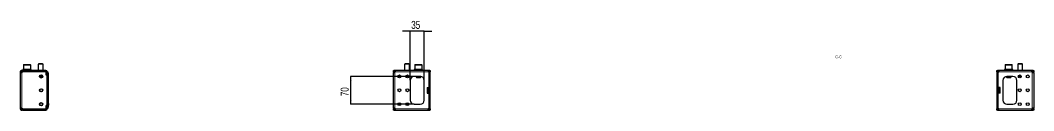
# Model space of a CAD drawing. Header units: millimetres. Extents: x -438 to 5180, y -870 to 658.
# Drawn here: x 2648 to 5180, y 195 to 420 of the extents above; entities that cross this region are included whole.
import ezdxf

# ---------------------------------------------------------------- set-up
doc = ezdxf.new("R2010")
doc.units = ezdxf.units.MM
doc.layers.add('FORMAT', color=7, linetype='Continuous')
doc.styles.add('SLDTEXTSTYLE0', font='TXT', dxfattribs={"width": 0.75})
doc.dimstyles.new('SLDDIMSTYLE0', dxfattribs={"dimtxt": 20, "dimasz": 10, "dimexe": 0, "dimexo": 0.0625, "dimgap": 5, "dimtad": 2, "dimdec": 1, "dimrnd": 1e-09, "dimzin": 12, "dimdsep": 46, "dimtxsty": 'SLDTEXTSTYLE0', "dimsah": 1, "dimcen": 0.09, "dimadec": 0, "dimazin": 3, "dimtfac": 1, "dimtofl": 0, "dimtmove": 0, "dimatfit": 3, "dimfxl": 0, "dimfrac": 2, "dimtolj": 1, "dimtzin": 12, "dimarcsym": 0})
doc.dimstyles.new('SLDDIMSTYLE1', dxfattribs={"dimtxt": 20, "dimasz": 10, "dimexe": 0, "dimexo": 0.0625, "dimgap": 5, "dimtad": 2, "dimdec": 1, "dimrnd": 1e-09, "dimzin": 12, "dimdsep": 46, "dimtxsty": 'SLDTEXTSTYLE0', "dimsah": 1, "dimcen": 0.09, "dimadec": 0, "dimazin": 3, "dimtfac": 1, "dimtmove": 0, "dimatfit": 0, "dimfxl": 0, "dimfrac": 2, "dimtolj": 1, "dimtzin": 12, "dimarcsym": 0})

# ---------------------------------------------------------------- blocks, each defined once
blk = doc.blocks.new('_D_9')
at = {"layer": 'FORMAT'}
for p, q in [((3622.3, 393.4), (3603.1, 393.4)), ((3622.3, 270), (3622.3, 394.4)), ((3657.3, 393.4), (3622.3, 393.4)), ((3657.3, 270), (3657.3, 394.4)), ((3657.3, 393.4), (3676.5, 393.4))]:
    blk.add_line(p, q, dxfattribs=at)
for points in [[(3622.3, 393.4), (3612.3, 395), (3612.3, 391.9)], [(3657.3, 393.4), (3667.3, 391.9), (3667.3, 395)]]:
    blk.add_solid(points, dxfattribs=at)
at = {"layer": 'FORMAT', "insert": (3625, 419.2), "char_height": 20, "attachment_point": 1, "style": 'SLDTEXTSTYLE0'}
blk.add_mtext('35', dxfattribs=at)
blk = doc.blocks.new('_D_10')
at = {"layer": 'FORMAT'}
for p, q in [((3632.3, 279.9), (3473.3, 279.9)), ((3474.3, 209.9), (3474.3, 279.9)), ((3632.3, 209.9), (3473.3, 209.9))]:
    blk.add_line(p, q, dxfattribs=at)
for points in [[(3474.3, 279.9), (3472.8, 269.9), (3475.8, 269.9)], [(3474.3, 209.9), (3475.8, 219.9), (3472.8, 219.9)]]:
    blk.add_solid(points, dxfattribs=at)
at = {"layer": 'FORMAT', "insert": (3448.5, 230.2), "char_height": 20, "attachment_point": 1, "rotation": 90, "style": 'SLDTEXTSTYLE0'}
blk.add_mtext('70', dxfattribs=at)

msp = doc.modelspace()

# ---------------------------------------------------------------- linework, layer by layer
at = {"color": 7, "linetype": 'Continuous', "lineweight": 25}
for p, q in [((2656.01, 308.45), (2656.01, 297.45)), ((2657.01, 309.45), (2673.01, 309.45)), ((2674.01, 297.45), (2674.01, 308.45)), ((2694.08, 311.45), (2693.01, 310.37)), ((2693.01, 310.37), (2693.01, 294.95)), ((2705.01, 310.37), (2693.01, 310.37)), ((2703.93, 311.45), (2694.08, 311.45)), ((2705.01, 310.37), (2703.93, 311.45)), ((2705.01, 294.95), (2705.01, 310.37)), ((3609.39, 311.45), (3608.31, 310.37)), ((3608.31, 310.37), (3608.31, 294.95)), ((3620.31, 310.37), (3608.31, 310.37)), ((3619.24, 311.45), (3609.39, 311.45)), ((3620.31, 310.37), (3619.24, 311.45)), ((3620.31, 294.95), (3620.31, 310.37)), ((3633.81, 308.45), (3633.81, 297.45)), ((3634.81, 309.45), (3643.2, 309.45)), ((3643.2, 309.45), (3650.81, 309.45)), ((3651.81, 297.45), (3651.81, 308.45)), ((5108.81, 308.45), (5108.81, 297.45)), ((5109.81, 309.45), (5118.15, 309.45)), ((5118.15, 309.45), (5125.81, 309.45)), ((5126.81, 297.45), (5126.81, 308.45)), ((5141.39, 311.45), (5140.31, 310.37)), ((5140.31, 310.37), (5140.31, 294.95)), ((5152.31, 310.37), (5140.31, 310.37)), ((5151.24, 311.45), (5141.39, 311.45)), ((5152.31, 310.37), (5151.24, 311.45)), ((5152.31, 294.95), (5152.31, 310.37)), ((2650.51, 291.45), (2648.01, 291.45)), ((2648.01, 291.45), (2648.01, 290.23)), ((2648.01, 290.23), (2648.01, 199.67)), ((2650.51, 290.23), (2648.01, 290.23)), ((2650.51, 291.45), (2650.51, 290.23)), ((2651.51, 292.45), (2651.51, 294.95)), ((2653.91, 294.95), (2651.51, 294.95)), ((2653.91, 292.45), (2651.51, 292.45)), ((2653.91, 294.95), (2653.91, 292.45)), ((2653.91, 294.95), (2654.91, 294.95)), ((2654.91, 292.45), (2653.91, 292.45)), ((2654.76, 297.45), (2654.76, 296.45)), ((2654.76, 297.45), (2654.76, 297.2)), ((2655.56, 297.45), (2654.76, 297.45)), ((2654.76, 297.45), (2654.76, 297.45)), ((2654.76, 296.45), (2654.76, 296.7)), ((2655.56, 296.45), (2654.76, 296.45)), ((2654.76, 296.45), (2654.76, 296.45)), ((2711.51, 294.95), (2654.91, 294.95)), ((2654.91, 292.45), (2711.51, 292.45)), ((2654.93, 292.35), (2709.91, 292.35)), ((2655.56, 297.45), (2655.65, 297.45)), ((2655.56, 296.45), (2655.65, 296.45)), ((2655.65, 297.45), (2655.65, 297.2)), ((2657.79, 297.45), (2655.65, 297.45)), ((2655.65, 296.45), (2655.65, 296.7)), ((2657.79, 296.45), (2655.65, 296.45)), ((2657.79, 297.45), (2657.97, 297.45)), ((2657.79, 296.45), (2657.97, 296.45)), ((2657.97, 297.45), (2657.97, 297.2)), ((2661.13, 297.45), (2657.97, 297.45)), ((2657.97, 296.45), (2657.97, 296.7)), ((2661.13, 296.45), (2657.97, 296.45)), ((2659.01, 296.45), (2659.01, 294.95)), ((2661.13, 297.45), (2661.36, 297.45)), ((2661.13, 296.45), (2661.36, 296.45)), ((2661.36, 297.45), (2661.36, 297.2)), ((2665.06, 297.45), (2661.36, 297.45)), ((2661.36, 296.45), (2661.36, 296.7)), ((2665.06, 296.45), (2661.36, 296.45)), ((2665.06, 297.45), (2665.14, 297.45)), ((2665.06, 296.45), (2665.23, 296.45)), ((2665.23, 296.45), (2665.31, 296.45)), ((2665.27, 297.45), (2665.31, 297.45)), ((2665.31, 297.45), (2665.31, 297.2)), ((2668.98, 297.45), (2665.31, 297.45)), ((2665.31, 296.45), (2665.31, 296.7)), ((2668.98, 296.45), (2665.31, 296.45)), ((2668.98, 297.45), (2669.2, 297.45)), ((2668.98, 296.45), (2669.2, 296.45)), ((2669.2, 297.45), (2669.2, 297.2)), ((2672.29, 297.45), (2669.2, 297.45)), ((2669.2, 296.45), (2669.2, 296.7)), ((2672.29, 296.45), (2669.2, 296.45)), ((2671.01, 294.95), (2671.01, 296.45)), ((2672.29, 297.45), (2672.46, 297.45)), ((2672.29, 296.45), (2672.46, 296.45)), ((2672.46, 297.45), (2672.46, 297.2)), ((2674.49, 297.45), (2672.46, 297.45)), ((2672.46, 296.45), (2672.46, 296.7)), ((2674.49, 296.45), (2672.46, 296.45)), ((2674.49, 297.45), (2674.59, 297.45)), ((2674.49, 296.45), (2674.59, 296.45)), ((2674.59, 297.45), (2674.59, 297.2)), ((2675.26, 297.45), (2674.59, 297.45)), ((2674.59, 296.45), (2674.59, 296.7)), ((2675.26, 296.45), (2674.59, 296.45)), ((2675.26, 296.45), (2675.26, 297.45)), ((2688.76, 292.45), (2688.76, 292.35)), ((2689.05, 292.45), (2689.05, 292.35)), ((2690.73, 292.45), (2690.73, 292.35)), ((2693.68, 292.45), (2693.68, 292.35)), ((2703.97, 279.45), (2696.04, 279.45)), ((2697.44, 292.45), (2697.44, 292.35)), ((2701.43, 292.45), (2701.43, 292.35)), ((2705.06, 292.45), (2705.06, 292.35)), ((2707.76, 292.45), (2707.76, 292.35)), ((2709.13, 292.45), (2709.13, 292.35)), ((2709.26, 292.35), (2709.26, 292.45)), ((2712.41, 282.85), (2712.41, 289.85)), ((2712.41, 284.43), (2712.51, 284.21)), ((2715.01, 282.85), (2712.41, 282.85)), ((2712.51, 291.45), (2712.51, 283.5)), ((2715.01, 283.5), (2712.51, 283.5)), ((2715.01, 291.45), (2715.01, 283.5)), ((2715.01, 291.2), (2715.21, 291.2)), ((2715.01, 201.47), (2715.01, 288.92)), ((2715.01, 282.85), (2715.01, 207.05)), ((2715.21, 291.2), (2716.89, 290.74)), ((2715.21, 202.1), (2715.21, 288.3)), ((2718.01, 287.85), (2718.01, 289.3)), ((2718.01, 287.85), (2718.01, 213.4)), ((3580.31, 292.45), (3580.31, 294.95)), ((3580.31, 294.95), (3581.42, 294.95)), ((3581.42, 292.45), (3580.31, 292.45)), ((3580.31, 292.45), (3580.31, 292.35)), ((3580.31, 292.35), (3582.81, 292.35)), ((3580.31, 291.74), (3580.31, 292.35)), ((3580.31, 291.74), (3580.31, 289.67)), ((3580.31, 200.22), (3580.31, 289.67)), ((3580.31, 289.67), (3581.41, 289.67)), ((3585.15, 294.95), (3581.42, 294.95)), ((3585.15, 292.45), (3581.42, 292.45)), ((3582.81, 292.35), (3582.81, 291.74)), ((3582.81, 291.74), (3582.81, 289.92)), ((3667.48, 294.95), (3585.15, 294.95)), ((3585.15, 294.95), (3585.15, 292.73)), ((3618.78, 279.45), (3611.85, 279.45)), ((3647.31, 279.95), (3632.31, 279.95)), ((3632.56, 297.45), (3632.56, 296.45)), ((3632.56, 297.45), (3632.57, 297.45)), ((3632.56, 296.45), (3632.57, 296.45)), ((3632.57, 297.45), (3632.57, 297.2)), ((3633.4, 297.45), (3632.57, 297.45)), ((3632.57, 296.45), (3632.57, 296.7)), ((3633.4, 296.45), (3632.57, 296.45)), ((3633.4, 297.45), (3633.5, 297.45)), ((3633.4, 296.45), (3633.5, 296.45)), ((3633.5, 297.45), (3633.5, 297.2)), ((3635.67, 297.45), (3633.5, 297.45)), ((3633.5, 296.45), (3633.5, 296.7)), ((3635.67, 296.45), (3633.5, 296.45)), ((3633.98, 279.85), (3633.96, 279.85)), ((3633.98, 279.85), (3633.98, 279.85)), ((3634.08, 279.85), (3633.98, 279.85)), ((3634.08, 279.95), (3634.08, 279.85)), ((3637.34, 279.85), (3634.08, 279.85)), ((3635.67, 297.45), (3635.85, 297.45)), ((3635.67, 296.45), (3635.85, 296.45)), ((3635.85, 297.45), (3635.85, 297.2)), ((3639.02, 297.45), (3635.85, 297.45)), ((3635.85, 296.45), (3635.85, 296.7)), ((3639.02, 296.45), (3635.85, 296.45)), ((3636.81, 296.45), (3636.81, 294.95)), ((3636.81, 279.85), (3636.81, 278.52)), ((3637.34, 279.85), (3639.24, 279.85)), ((3639.02, 297.45), (3639.25, 297.45)), ((3639.02, 296.45), (3639.25, 296.45)), ((3639.79, 279.85), (3639.24, 279.85)), ((3639.25, 297.45), (3639.25, 297.2)), ((3642.95, 297.45), (3639.25, 297.45)), ((3639.25, 296.45), (3639.25, 296.7)), ((3642.95, 296.45), (3639.25, 296.45)), ((3645.84, 279.85), (3639.79, 279.85)), ((3642.95, 297.45), (3643.25, 297.45)), ((3642.95, 297.45), (3643.03, 297.45)), ((3642.95, 296.45), (3643.11, 296.45)), ((3643.11, 296.45), (3643.2, 296.45)), ((3643.16, 297.45), (3643.2, 297.45)), ((3643.2, 297.45), (3643.2, 297.2)), ((3646.87, 297.45), (3643.2, 297.45)), ((3643.2, 296.45), (3643.2, 296.7)), ((3646.87, 296.45), (3643.2, 296.45)), ((3646.39, 279.85), (3645.84, 279.85)), ((3646.39, 279.85), (3648.29, 279.85)), ((3646.87, 297.45), (3647.09, 297.45)), ((3646.87, 296.45), (3647.09, 296.45)), ((3647.09, 297.45), (3647.09, 297.2)), ((3650.16, 297.45), (3647.09, 297.45)), ((3647.09, 296.45), (3647.09, 296.7)), ((3650.16, 296.45), (3647.09, 296.45)), ((3648.72, 279.85), (3648.29, 279.85)), ((3648.81, 294.95), (3648.81, 296.45)), ((3648.81, 278.52), (3648.81, 279.83)), ((3650.16, 297.45), (3650.33, 297.45)), ((3650.16, 296.45), (3650.33, 296.45)), ((3650.33, 297.45), (3650.33, 297.2)), ((3652.34, 297.45), (3650.33, 297.45)), ((3650.33, 296.45), (3650.33, 296.7)), ((3652.34, 296.45), (3650.33, 296.45)), ((3652.34, 297.45), (3652.43, 297.45)), ((3652.34, 296.45), (3652.43, 296.45)), ((3652.43, 297.45), (3652.43, 297.2)), ((3653.06, 297.45), (3652.43, 297.45)), ((3652.43, 296.45), (3652.43, 296.7)), ((3653.06, 296.45), (3652.43, 296.45)), ((3653.06, 296.45), (3653.06, 297.45)), ((3667.48, 294.95), (3667.48, 292.45)), ((3671.2, 294.95), (3667.48, 294.95)), ((3671.2, 292.45), (3667.48, 292.45)), ((3669.81, 292.35), (3672.31, 292.35)), ((3669.81, 291.74), (3669.81, 292.35)), ((3669.81, 289.9), (3669.81, 291.74)), ((3671.2, 294.95), (3672.31, 294.95)), ((3672.31, 292.45), (3671.2, 292.45)), ((3672.31, 294.95), (3672.31, 292.45)), ((3672.31, 292.35), (3672.31, 292.45)), ((3672.31, 292.35), (3672.31, 291.74)), ((3672.31, 289.67), (3672.31, 291.74)), ((3672.31, 251.95), (3672.31, 289.67)), ((5088.31, 292.45), (5088.31, 294.95)), ((5088.31, 294.95), (5089.42, 294.95)), ((5089.42, 292.45), (5088.31, 292.45)), ((5088.31, 292.45), (5088.31, 292.35)), ((5088.31, 292.35), (5090.81, 292.35)), ((5088.31, 291.74), (5088.31, 292.35)), ((5088.31, 291.74), (5088.31, 289.67)), ((5088.31, 289.67), (5089.41, 289.67)), ((5088.31, 289.67), (5088.31, 251.95)), ((5093.15, 294.95), (5089.42, 294.95)), ((5093.15, 292.45), (5089.42, 292.45)), ((5090.81, 292.35), (5090.81, 291.74)), ((5090.81, 291.74), (5090.81, 289.92)), ((5093.15, 294.95), (5093.15, 292.73)), ((5175.48, 294.95), (5093.15, 294.95)), ((5107.56, 297.45), (5107.56, 296.45)), ((5107.56, 297.45), (5107.57, 297.45)), ((5107.56, 296.45), (5107.57, 296.45)), ((5107.57, 297.45), (5107.57, 297.2)), ((5108.4, 297.45), (5107.57, 297.45)), ((5107.57, 296.45), (5107.57, 296.7)), ((5108.4, 296.45), (5107.57, 296.45)), ((5108.4, 297.45), (5108.5, 297.45)), ((5108.4, 296.45), (5108.5, 296.45)), ((5108.5, 297.45), (5108.5, 297.2)), ((5110.67, 297.45), (5108.5, 297.45)), ((5108.5, 296.45), (5108.5, 296.7)), ((5110.67, 296.45), (5108.5, 296.45)), ((5110.67, 297.45), (5110.85, 297.45)), ((5110.67, 296.45), (5110.85, 296.45)), ((5110.85, 297.45), (5110.85, 297.2)), ((5114.03, 297.45), (5110.85, 297.45)), ((5110.85, 296.45), (5110.85, 296.7)), ((5114.03, 296.45), (5110.85, 296.45)), ((5111.81, 296.45), (5111.81, 294.95)), ((5111.81, 279.83), (5111.81, 278.52)), ((5112.34, 279.85), (5111.9, 279.85)), ((5112.34, 279.85), (5114.24, 279.85)), ((5128.31, 279.95), (5113.31, 279.95)), ((5114.03, 297.45), (5114.26, 297.45)), ((5114.03, 296.45), (5114.26, 296.45)), ((5114.79, 279.85), (5114.24, 279.85)), ((5114.26, 297.45), (5114.26, 297.2)), ((5117.96, 297.45), (5114.26, 297.45)), ((5114.26, 296.45), (5114.26, 296.7)), ((5117.96, 296.45), (5114.26, 296.45)), ((5120.84, 279.85), (5114.79, 279.85)), ((5117.96, 297.45), (5118.2, 297.45)), ((5117.96, 297.45), (5118.04, 297.45)), ((5117.96, 296.45), (5118.11, 296.45)), ((5118.11, 296.45), (5118.21, 296.45)), ((5118.16, 297.45), (5118.21, 297.45)), ((5118.21, 297.45), (5118.21, 297.2)), ((5121.87, 297.45), (5118.21, 297.45)), ((5118.21, 296.45), (5118.21, 296.7)), ((5121.87, 296.45), (5118.21, 296.45)), ((5121.39, 279.85), (5120.84, 279.85)), ((5121.39, 279.85), (5123.29, 279.85)), ((5121.87, 297.45), (5122.1, 297.45)), ((5121.87, 296.45), (5122.1, 296.45)), ((5122.1, 297.45), (5122.1, 297.2)), ((5125.16, 297.45), (5122.1, 297.45)), ((5122.1, 296.45), (5122.1, 296.7)), ((5125.16, 296.45), (5122.1, 296.45)), ((5126.54, 279.85), (5123.29, 279.85)), ((5123.81, 294.95), (5123.81, 296.45)), ((5123.81, 278.52), (5123.81, 279.85)), ((5125.16, 297.45), (5125.34, 297.45)), ((5125.16, 296.45), (5125.34, 296.45)), ((5125.34, 297.45), (5125.34, 297.2)), ((5127.34, 297.45), (5125.34, 297.45)), ((5125.34, 296.45), (5125.34, 296.7)), ((5127.34, 296.45), (5125.34, 296.45)), ((5126.54, 279.85), (5126.54, 279.95)), ((5126.64, 279.85), (5126.54, 279.85)), ((5126.66, 279.85), (5126.64, 279.85)), ((5126.64, 279.85), (5126.64, 279.85)), ((5127.34, 297.45), (5127.43, 297.45)), ((5127.34, 296.45), (5127.43, 296.45)), ((5127.43, 297.45), (5127.43, 297.2)), ((5128.06, 297.45), (5127.43, 297.45)), ((5127.43, 296.45), (5127.43, 296.7)), ((5128.06, 296.45), (5127.43, 296.45)), ((5128.06, 296.45), (5128.06, 297.45)), ((5148.78, 279.45), (5141.85, 279.45)), ((5175.48, 292.45), (5175.48, 294.95)), ((5179.2, 294.95), (5175.48, 294.95)), ((5179.2, 292.45), (5175.48, 292.45)), ((5177.81, 292.35), (5180.31, 292.35)), ((5177.81, 291.74), (5177.81, 292.35)), ((5177.81, 289.9), (5177.81, 291.74)), ((5179.2, 294.95), (5180.31, 294.95)), ((5180.31, 292.45), (5179.2, 292.45)), ((5180.31, 294.95), (5180.31, 292.45)), ((5180.31, 292.35), (5180.31, 292.45)), ((5180.31, 292.35), (5180.31, 291.74)), ((5180.31, 289.67), (5180.31, 291.74)), ((5180.31, 289.67), (5180.31, 200.22)), ((3622.31, 269.95), (3622.31, 219.95)), ((3636.81, 278.52), (3637.89, 277.45)), ((3636.81, 278.52), (3643.11, 278.52)), ((3637.89, 277.45), (3643.05, 277.45)), ((3643.05, 277.45), (3647.74, 277.45)), ((3643.11, 278.52), (3648.81, 278.52)), ((3647.74, 277.45), (3648.81, 278.52)), ((3657.31, 219.95), (3657.31, 269.95)), ((5103.31, 269.95), (5103.31, 219.95)), ((5111.81, 278.52), (5112.89, 277.45)), ((5111.81, 278.52), (5118.07, 278.52)), ((5112.89, 277.45), (5118.02, 277.45)), ((5118.02, 277.45), (5122.74, 277.45)), ((5118.07, 278.52), (5123.81, 278.52)), ((5122.74, 277.45), (5123.81, 278.52)), ((5138.31, 219.95), (5138.31, 269.95)), ((3664.31, 251.95), (3668.81, 251.95)), ((3664.31, 251.95), (3664.31, 237.95)), ((3664.31, 237.95), (3668.81, 237.95)), ((3672.31, 251.95), (3668.81, 251.95)), ((3668.81, 237.95), (3672.31, 237.95)), ((3669.81, 237.95), (3669.81, 251.95)), ((3672.31, 237.95), (3672.31, 251.95)), ((3672.31, 200.22), (3672.31, 237.95)), ((5091.81, 251.95), (5088.31, 251.95)), ((5088.31, 251.95), (5088.31, 237.95)), ((5088.31, 237.95), (5091.81, 237.95)), ((5088.31, 237.95), (5088.31, 200.22)), ((5090.81, 251.95), (5090.81, 237.95)), ((5096.31, 251.95), (5091.81, 251.95)), ((5096.31, 237.95), (5091.81, 237.95)), ((5096.31, 237.95), (5096.31, 251.95)), ((2712.41, 207.05), (2715.01, 207.05)), ((2712.41, 200.05), (2712.41, 207.05)), ((2712.41, 205.97), (2712.51, 206.18)), ((2715.01, 206.4), (2712.51, 206.4)), ((2712.51, 206.4), (2712.51, 198.45)), ((2715.01, 206.4), (2715.01, 198.45)), ((2718.01, 213.4), (2718.01, 205.2)), ((2718.21, 211.45), (2718.01, 211.45)), ((2718.21, 211.42), (2718.01, 211.42)), ((2718.21, 211.4), (2718.01, 211.4)), ((2718.21, 207.2), (2718.01, 207.2)), ((2718.21, 207.14), (2718.01, 207.14)), ((2718.01, 205.2), (2718.01, 202.55)), ((2718.21, 210.96), (2718.21, 207.64)), ((3632.31, 209.95), (3647.31, 209.95)), ((5113.31, 209.95), (5128.31, 209.95)), ((2648.01, 199.67), (2650.51, 199.67)), ((2648.01, 199.67), (2648.01, 198.45)), ((2648.01, 198.45), (2650.51, 198.45)), ((2650.51, 199.67), (2650.51, 198.45)), ((2651.51, 194.95), (2651.51, 197.45)), ((2651.51, 197.45), (2653.91, 197.45)), ((2651.51, 194.95), (2653.91, 194.95)), ((2653.91, 197.45), (2653.91, 194.95)), ((2653.91, 197.45), (2654.91, 197.45)), ((2654.91, 194.95), (2653.91, 194.95)), ((2711.51, 197.45), (2654.91, 197.45)), ((2654.91, 194.95), (2711.51, 194.95)), ((2709.91, 197.55), (2654.93, 197.55)), ((2715.21, 199.2), (2715.01, 199.2)), ((2716.89, 199.65), (2715.21, 199.2)), ((2718.01, 201.1), (2718.01, 202.55)), ((3580.31, 200.22), (3580.31, 198.16)), ((3580.31, 197.55), (3580.31, 198.16)), ((3582.81, 197.55), (3580.31, 197.55)), ((3580.31, 197.55), (3580.31, 197.45)), ((3580.31, 194.95), (3580.31, 197.45)), ((3580.31, 197.45), (3581.42, 197.45)), ((3581.42, 194.95), (3580.31, 194.95)), ((3581.42, 197.45), (3585.15, 197.45)), ((3581.42, 194.95), (3585.15, 194.95)), ((3582.81, 200), (3582.81, 198.16)), ((3582.81, 198.16), (3582.81, 197.55)), ((3585.15, 197.45), (3585.15, 194.95)), ((3585.15, 194.95), (3667.48, 194.95)), ((3667.48, 197.45), (3671.2, 197.45)), ((3667.48, 194.95), (3667.48, 197.16)), ((3667.48, 194.95), (3671.2, 194.95)), ((3669.81, 198.16), (3669.81, 199.98)), ((3669.81, 197.55), (3669.81, 198.16)), ((3672.31, 197.55), (3669.81, 197.55)), ((3671.2, 197.45), (3672.31, 197.45)), ((3672.31, 194.95), (3671.2, 194.95)), ((3672.31, 200.22), (3671.22, 200.22)), ((3672.31, 198.16), (3672.31, 200.22)), ((3672.31, 198.16), (3672.31, 197.55)), ((3672.31, 197.45), (3672.31, 197.55)), ((3672.31, 197.45), (3672.31, 194.95)), ((5088.31, 200.22), (5088.31, 198.16)), ((5088.31, 197.55), (5088.31, 198.16)), ((5090.81, 197.55), (5088.31, 197.55)), ((5088.31, 197.55), (5088.31, 197.45)), ((5088.31, 194.95), (5088.31, 197.45)), ((5088.31, 197.45), (5089.42, 197.45)), ((5089.42, 194.95), (5088.31, 194.95)), ((5089.42, 197.45), (5093.15, 197.45)), ((5089.42, 194.95), (5093.15, 194.95)), ((5090.81, 200), (5090.81, 198.16)), ((5090.81, 198.16), (5090.81, 197.55)), ((5093.15, 194.95), (5093.15, 197.45)), ((5093.15, 194.95), (5175.48, 194.95)), ((5175.48, 197.45), (5179.2, 197.45)), ((5175.48, 194.95), (5175.48, 197.16)), ((5175.48, 194.95), (5179.2, 194.95)), ((5177.81, 198.16), (5177.81, 199.98)), ((5177.81, 197.55), (5177.81, 198.16)), ((5180.31, 197.55), (5177.81, 197.55)), ((5179.2, 197.45), (5180.31, 197.45)), ((5180.31, 194.95), (5179.2, 194.95)), ((5180.31, 200.22), (5179.22, 200.22)), ((5180.31, 198.16), (5180.31, 200.22)), ((5180.31, 198.16), (5180.31, 197.55)), ((5180.31, 197.45), (5180.31, 197.55)), ((5180.31, 197.45), (5180.31, 194.95))]:
    msp.add_line(p, q, dxfattribs=at)
at = {"color": 8, "linetype": 'Continuous', "lineweight": 18}
for p, q in [((2674.01, 308.45), (2656.01, 308.45)), ((3643.25, 308.45), (3633.81, 308.45)), ((3651.81, 308.45), (3643.25, 308.45)), ((5118.2, 308.45), (5108.81, 308.45)), ((5126.81, 308.45), (5118.2, 308.45)), ((2651.51, 289.67), (2651.51, 200.22)), ((2654.91, 294.95), (2654.91, 292.45)), ((2696.04, 280.45), (2703.97, 280.45)), ((2711.51, 292.45), (2711.51, 294.95)), ((2712.51, 291.45), (2715.01, 291.45)), ((2714.81, 282.85), (2714.81, 283.5)), ((2716.89, 287.85), (2715.21, 288.3)), ((2716.89, 202.55), (2716.89, 287.85)), ((2718.01, 287.85), (2716.89, 287.85)), ((3582.81, 291.74), (3580.31, 291.74)), ((3581.42, 294.95), (3581.42, 292.45)), ((3582.81, 291.45), (3584.9, 291.45)), ((3583.81, 199.67), (3583.81, 290.23)), ((3667.73, 291.45), (3584.9, 291.45)), ((3611.85, 280.45), (3618.78, 280.45)), ((3639.24, 279.95), (3639.24, 279.85)), ((3639.79, 279.95), (3639.79, 279.85)), ((3645.84, 279.95), (3645.84, 279.85)), ((3646.39, 279.95), (3646.39, 279.85)), ((3667.73, 291.45), (3669.81, 291.45)), ((3668.81, 251.95), (3668.81, 290.23)), ((3672.31, 291.74), (3669.81, 291.74)), ((3671.2, 292.45), (3671.2, 294.95)), ((5090.81, 291.74), (5088.31, 291.74)), ((5089.42, 294.95), (5089.42, 292.45)), ((5090.81, 291.45), (5092.9, 291.45)), ((5091.81, 290.23), (5091.81, 251.95)), ((5092.9, 291.45), (5175.73, 291.45)), ((5114.24, 279.95), (5114.24, 279.85)), ((5114.79, 279.95), (5114.79, 279.85)), ((5120.84, 279.95), (5120.84, 279.85)), ((5121.39, 279.95), (5121.39, 279.85)), ((5141.85, 280.45), (5148.78, 280.45)), ((5175.73, 291.45), (5177.81, 291.45)), ((5176.81, 290.23), (5176.81, 199.67)), ((5180.31, 291.74), (5177.81, 291.74)), ((5179.2, 292.45), (5179.2, 294.95)), ((3667.62, 237.95), (3667.62, 251.95)), ((3667.82, 251.95), (3667.82, 237.95)), ((3667.92, 237.95), (3667.92, 251.95)), ((3668.12, 251.95), (3668.12, 237.95)), ((3668.81, 199.67), (3668.81, 237.95)), ((3669, 237.95), (3669, 251.95)), ((3669.2, 251.95), (3669.2, 237.95)), ((3669.31, 237.95), (3669.31, 251.95)), ((3669.51, 251.95), (3669.51, 237.95)), ((5091.12, 237.95), (5091.12, 251.95)), ((5091.32, 251.95), (5091.32, 237.95)), ((5091.42, 237.95), (5091.42, 251.95)), ((5091.62, 251.95), (5091.62, 237.95)), ((5091.81, 237.95), (5091.81, 199.67)), ((5092.5, 237.95), (5092.5, 251.95)), ((5092.7, 251.95), (5092.7, 237.95)), ((5092.81, 237.95), (5092.81, 251.95)), ((5093.01, 251.95), (5093.01, 237.95)), ((2714.81, 206.4), (2714.81, 207.05)), ((2718.21, 210.96), (2718.01, 210.96)), ((2718.21, 207.64), (2718.01, 207.64)), ((2654.91, 197.45), (2654.91, 194.95)), ((2711.51, 197.45), (2711.51, 194.95)), ((2712.51, 198.45), (2715.01, 198.45)), ((2715.21, 202.1), (2716.89, 202.55)), ((2716.89, 202.55), (2718.01, 202.55)), ((3580.31, 198.16), (3582.81, 198.16)), ((3581.42, 197.45), (3581.42, 194.95)), ((3584.9, 198.45), (3582.81, 198.45)), ((3667.73, 198.45), (3584.9, 198.45)), ((3669.81, 198.45), (3667.73, 198.45)), ((3669.81, 198.16), (3672.31, 198.16)), ((3671.2, 194.95), (3671.2, 197.45)), ((5088.31, 198.16), (5090.81, 198.16)), ((5089.42, 197.45), (5089.42, 194.95)), ((5092.9, 198.45), (5090.81, 198.45)), ((5092.9, 198.45), (5175.73, 198.45)), ((5177.81, 198.45), (5175.73, 198.45)), ((5177.81, 198.16), (5180.31, 198.16)), ((5179.2, 194.95), (5179.2, 197.45))]:
    msp.add_line(p, q, dxfattribs=at)
at = {"color": 7, "linetype": 'Continuous', "lineweight": 25}
for centre, radius in [((2700.01, 279.95), 4), ((3595.31, 279.95), 3.5), ((3615.31, 279.95), 3.5), ((5145.31, 279.95), 3.5), ((5165.31, 279.95), 3.5), ((2700.01, 244.95), 4), ((2700.01, 244.95), 3.5), ((3595.31, 244.95), 3.5), ((3615.31, 244.95), 3.5), ((5145.31, 244.95), 3.5), ((5165.31, 244.95), 3.5), ((2700.01, 209.95), 4), ((2700.01, 209.95), 3.5), ((3595.31, 209.95), 3.5), ((3615.31, 209.95), 3.5), ((5145.31, 209.95), 3.5), ((5165.31, 209.95), 3.5)]:
    msp.add_circle(centre, radius, dxfattribs=at)
for centre, radius, start, end in [((2657.01, 308.45), 1, 90, 180), ((2673.01, 308.45), 1, 0, 90), ((3634.81, 308.45), 1, 90, 180), ((3650.81, 308.45), 1, 0, 90), ((5109.81, 308.45), 1, 90, 180), ((5125.81, 308.45), 1, 0, 90), ((2650.78, 293.1), 3.5, 281.89481, 337.11462), ((2654.93, 291.35), 1, 90, 157.11462), ((2657.66, 292.1), 0.35, 45.58469, 90), ((2672.36, 292.1), 0.35, 90, 134.41531), ((2700.01, 279.95), 3.5, 188.21321, 351.78679), ((2709.91, 289.85), 2.5, 360, 90), ((2711.51, 291.45), 3.5, 0, 90), ((2711.51, 291.45), 1, 0, 90), ((2716.51, 289.3), 1.5, 0, 75), ((3581.81, 293.1), 3.5, 304.8499, 331.87293), ((3632.31, 269.95), 10, 90, 180), ((3647.31, 269.95), 10, 0, 90), ((3670.81, 293.1), 3.5, 208.12707, 235.1501), ((5089.81, 293.1), 3.5, 304.8499, 331.87293), ((5113.31, 269.95), 10, 90, 180), ((5128.31, 269.95), 10, 0, 90), ((5178.81, 293.1), 3.5, 208.12707, 235.1501), ((3632.31, 219.95), 10, 180, 270), ((3647.31, 219.95), 10, 270, 0), ((5113.31, 219.95), 10, 180, 270), ((5128.31, 219.95), 10, 270, 0), ((2650.78, 196.8), 3.5, 22.88538, 78.10519), ((2654.93, 198.55), 1, 202.88538, 270), ((2657.66, 197.8), 0.35, 270, 314.41531), ((2672.36, 197.8), 0.35, 225.58469, 270), ((2709.91, 200.05), 2.5, 270, 0), ((2711.51, 198.45), 1, 270, 360), ((2711.51, 198.45), 3.5, 270, 360), ((2716.51, 201.1), 1.5, 285, 0), ((3581.81, 196.8), 3.5, 28.12707, 55.1501), ((3670.81, 196.8), 3.5, 124.8499, 151.87293), ((5089.81, 196.8), 3.5, 28.12707, 55.1501), ((5178.81, 196.8), 3.5, 124.8499, 151.87293)]:
    msp.add_arc(centre, radius, start, end, dxfattribs=at)
for centre, major_axis, start_param, end_param in [((2703.61, 291.2), (11.57, -3.1), 0.0670375, 0.2530722), ((2703.61, 199.2), (11.57, 3.1), 6.0301131, 6.2161478)]:
    msp.add_ellipse(centre, major_axis=major_axis, ratio=0.2505628, start_param=start_param, end_param=end_param, dxfattribs=at)
at = {"color": 8, "linetype": 'Continuous', "lineweight": 18}
for centre, major_axis, start_param, end_param in [((2716.51, 287.74), (0.38, 3), 4.762686, 6.2664448), ((2716.51, 202.65), (-0.38, 3), 3.1583332, 4.662092)]:
    msp.add_ellipse(centre, major_axis=major_axis, ratio=0.1230384, start_param=start_param, end_param=end_param, dxfattribs=at)
at = {"color": 7, "linetype": 'Continuous', "lineweight": 25}
for points, knots in [([(2651.51, 294.95), (2651.21, 294.93), (2650.66, 294.89), (2649.76, 294.53), (2648.87, 293.86), (2648.15, 292.76), (2648.05, 291.89), (2648.01, 291.45)], [0, 0, 0, 0, 0.16069, 0.3013121, 0.5219513, 0.7535732, 1, 1, 1, 1]), ([(2648.01, 290.23), (2648.06, 290.1), (2648.15, 289.88), (2648.71, 289.69), (2649.31, 289.62), (2649.95, 289.6), (2650.69, 289.61), (2651.23, 289.65), (2651.51, 289.67)], [0, 0, 0, 0, 0.2541487, 0.4482127, 0.5749082, 0.7088724, 0.8504677, 1, 1, 1, 1]), ([(2651.51, 292.45), (2651.42, 292.44), (2651.27, 292.43), (2651.06, 292.35), (2650.89, 292.25), (2650.76, 292.12), (2650.65, 291.98), (2650.53, 291.75), (2650.52, 291.57), (2650.51, 291.45)], [0, 0, 0, 0, 0.15678647, 0.29080921, 0.40350058, 0.49729844, 0.60713276, 0.72618128, 1, 1, 1, 1]), ([(2650.51, 290.23), (2650.52, 290.1), (2650.54, 289.9), (2650.69, 289.69), (2650.82, 289.65), (2650.87, 289.63)], [0, 0, 0, 0, 0.4882324, 0.8197059, 1, 1, 1, 1]), ([(2654.76, 297.2), (2654.76, 297.24), (2654.76, 297.3), (2654.76, 297.38), (2654.76, 297.43), (2654.76, 297.45)], [0, 0, 0, 0, 0.49998083, 0.7499881, 1, 1, 1, 1]), ([(2654.76, 296.45), (2654.76, 296.47), (2654.76, 296.51), (2654.76, 296.59), (2654.76, 296.66), (2654.76, 296.7)], [0, 0, 0, 0, 0.2501401, 0.5002802, 1, 1, 1, 1]), ([(2655.65, 297.2), (2655.64, 297.24), (2655.61, 297.3), (2655.58, 297.38), (2655.56, 297.43), (2655.56, 297.45)], [0, 0, 0, 0, 0.4999808, 0.7499881, 1, 1, 1, 1]), ([(2655.56, 296.45), (2655.56, 296.47), (2655.58, 296.51), (2655.61, 296.59), (2655.64, 296.66), (2655.65, 296.7)], [0, 0, 0, 0, 0.2501401, 0.5002802, 1, 1, 1, 1]), ([(2657.97, 297.2), (2657.94, 297.24), (2657.9, 297.3), (2657.84, 297.38), (2657.81, 297.43), (2657.79, 297.45)], [0, 0, 0, 0, 0.4999808, 0.7499881, 1, 1, 1, 1]), ([(2657.79, 296.45), (2657.81, 296.47), (2657.84, 296.51), (2657.9, 296.59), (2657.94, 296.66), (2657.97, 296.7)], [0, 0, 0, 0, 0.25014008, 0.50028016, 1, 1, 1, 1]), ([(2661.36, 297.2), (2661.32, 297.24), (2661.27, 297.3), (2661.19, 297.38), (2661.15, 297.43), (2661.13, 297.45)], [0, 0, 0, 0, 0.4999808, 0.7499881, 1, 1, 1, 1]), ([(2661.13, 296.45), (2661.15, 296.47), (2661.19, 296.51), (2661.27, 296.59), (2661.32, 296.66), (2661.36, 296.7)], [0, 0, 0, 0, 0.2501401, 0.5002802, 1, 1, 1, 1]), ([(2665.31, 297.2), (2665.27, 297.24), (2665.2, 297.3), (2665.12, 297.38), (2665.08, 297.43), (2665.06, 297.45)], [0, 0, 0, 0, 0.4999808, 0.7499881, 1, 1, 1, 1]), ([(2665.06, 296.45), (2665.08, 296.47), (2665.12, 296.51), (2665.2, 296.59), (2665.27, 296.66), (2665.31, 296.7)], [0, 0, 0, 0, 0.2501401, 0.5002802, 1, 1, 1, 1]), ([(2665.31, 297.2), (2665.29, 297.27), (2665.27, 297.4), (2665.24, 297.43), (2665.23, 297.45)], [0, 0, 0, 0, 0.5617942, 1, 1, 1, 1]), ([(2665.31, 296.7), (2665.29, 296.62), (2665.27, 296.49), (2665.24, 296.46), (2665.23, 296.45)], [0, 0, 0, 0, 0.5617942, 1, 1, 1, 1]), ([(2669.2, 297.2), (2669.17, 297.24), (2669.11, 297.3), (2669.03, 297.38), (2668.99, 297.43), (2668.98, 297.45)], [0, 0, 0, 0, 0.4999808, 0.7499881, 1, 1, 1, 1]), ([(2668.98, 296.45), (2668.99, 296.47), (2669.03, 296.51), (2669.11, 296.59), (2669.17, 296.66), (2669.2, 296.7)], [0, 0, 0, 0, 0.2501401, 0.5002802, 1, 1, 1, 1]), ([(2672.46, 297.2), (2672.43, 297.24), (2672.39, 297.3), (2672.33, 297.38), (2672.3, 297.43), (2672.29, 297.45)], [0, 0, 0, 0, 0.4999808, 0.7499881, 1, 1, 1, 1]), ([(2672.29, 296.45), (2672.3, 296.47), (2672.33, 296.51), (2672.39, 296.59), (2672.43, 296.66), (2672.46, 296.7)], [0, 0, 0, 0, 0.2501401, 0.5002802, 1, 1, 1, 1]), ([(2674.59, 297.2), (2674.57, 297.24), (2674.55, 297.3), (2674.52, 297.38), (2674.5, 297.43), (2674.49, 297.45)], [0, 0, 0, 0, 0.4999808, 0.7499881, 1, 1, 1, 1]), ([(2674.49, 296.45), (2674.5, 296.47), (2674.52, 296.51), (2674.55, 296.59), (2674.57, 296.66), (2674.59, 296.7)], [0, 0, 0, 0, 0.2501401, 0.5002802, 1, 1, 1, 1]), ([(2689.01, 292.35), (2689.01, 292.36), (2689, 292.39), (2689, 292.43), (2688.99, 292.45)], [0, 0, 0, 0, 0.37484796, 1, 1, 1, 1]), ([(2690.65, 292.35), (2690.64, 292.36), (2690.62, 292.39), (2690.6, 292.43), (2690.59, 292.45)], [0, 0, 0, 0, 0.374848, 1, 1, 1, 1]), ([(2693.55, 292.35), (2693.54, 292.36), (2693.52, 292.39), (2693.49, 292.43), (2693.47, 292.45)], [0, 0, 0, 0, 0.374848, 1, 1, 1, 1]), ([(2697.29, 292.35), (2697.28, 292.36), (2697.25, 292.39), (2697.21, 292.43), (2697.19, 292.45)], [0, 0, 0, 0, 0.374848, 1, 1, 1, 1]), ([(2701.29, 292.35), (2701.28, 292.36), (2701.24, 292.39), (2701.21, 292.43), (2701.19, 292.45)], [0, 0, 0, 0, 0.374848, 1, 1, 1, 1]), ([(2704.94, 292.35), (2704.93, 292.36), (2704.9, 292.39), (2704.87, 292.43), (2704.86, 292.45)], [0, 0, 0, 0, 0.374848, 1, 1, 1, 1]), ([(2707.69, 292.35), (2707.68, 292.36), (2707.66, 292.39), (2707.64, 292.43), (2707.63, 292.45)], [0, 0, 0, 0, 0.374848, 1, 1, 1, 1]), ([(2709.11, 292.35), (2709.11, 292.36), (2709.1, 292.39), (2709.1, 292.43), (2709.09, 292.45)], [0, 0, 0, 0, 0.374848, 1, 1, 1, 1]), ([(3580.31, 289.67), (3580.34, 289.66), (3580.38, 289.63), (3580.78, 289.61), (3581.5, 289.65), (3582.59, 289.87), (3583.4, 290.1), (3583.81, 290.23)], [0, 0, 0, 0, 0.17084045, 0.31921717, 0.54810308, 0.76782229, 1, 1, 1, 1]), ([(3584.9, 291.45), (3584.95, 291.71), (3585.05, 292.2), (3585.2, 293.02), (3585.3, 293.73), (3585.32, 294.29), (3585.3, 294.65), (3585.24, 294.9), (3585.18, 294.93), (3585.15, 294.95)], [0, 0, 0, 0, 0.1440667, 0.2712756, 0.4749075, 0.5979974, 0.7263376, 0.8602454, 1, 1, 1, 1]), ([(3632.57, 297.2), (3632.57, 297.24), (3632.57, 297.3), (3632.57, 297.38), (3632.57, 297.43), (3632.56, 297.45)], [0, 0, 0, 0, 0.4999808, 0.7499881, 1, 1, 1, 1]), ([(3632.56, 296.45), (3632.57, 296.47), (3632.57, 296.51), (3632.57, 296.59), (3632.57, 296.66), (3632.57, 296.7)], [0, 0, 0, 0, 0.2501401, 0.5002802, 1, 1, 1, 1]), ([(3633.5, 297.2), (3633.48, 297.24), (3633.46, 297.3), (3633.42, 297.38), (3633.41, 297.43), (3633.4, 297.45)], [0, 0, 0, 0, 0.4999808, 0.7499881, 1, 1, 1, 1]), ([(3633.4, 296.45), (3633.41, 296.47), (3633.42, 296.51), (3633.46, 296.59), (3633.48, 296.66), (3633.5, 296.7)], [0, 0, 0, 0, 0.2501401, 0.5002802, 1, 1, 1, 1]), ([(3633.96, 279.85), (3633.92, 279.85), (3633.84, 279.86), (3633.7, 279.89), (3633.63, 279.93), (3633.61, 279.95)], [0, 0, 0, 0, 0.4181065, 0.8377329, 1, 1, 1, 1]), ([(3635.85, 297.2), (3635.82, 297.24), (3635.77, 297.3), (3635.71, 297.38), (3635.68, 297.43), (3635.67, 297.45)], [0, 0, 0, 0, 0.4999808, 0.7499881, 1, 1, 1, 1]), ([(3635.67, 296.45), (3635.68, 296.47), (3635.71, 296.51), (3635.77, 296.59), (3635.82, 296.66), (3635.85, 296.7)], [0, 0, 0, 0, 0.2501401, 0.5002802, 1, 1, 1, 1]), ([(3637.34, 279.85), (3637.27, 279.85), (3637.16, 279.85), (3637.09, 279.92), (3637.07, 279.95)], [0, 0, 0, 0, 0.594904, 1, 1, 1, 1]), ([(3639.25, 297.2), (3639.22, 297.24), (3639.16, 297.3), (3639.08, 297.38), (3639.04, 297.43), (3639.02, 297.45)], [0, 0, 0, 0, 0.4999808, 0.7499881, 1, 1, 1, 1]), ([(3639.02, 296.45), (3639.04, 296.47), (3639.08, 296.51), (3639.16, 296.59), (3639.22, 296.66), (3639.25, 296.7)], [0, 0, 0, 0, 0.2501401, 0.5002802, 1, 1, 1, 1]), ([(3643.2, 297.2), (3643.16, 297.24), (3643.1, 297.3), (3643.02, 297.38), (3642.98, 297.43), (3642.95, 297.45)], [0, 0, 0, 0, 0.4999808, 0.7499881, 1, 1, 1, 1]), ([(3642.95, 296.45), (3642.98, 296.47), (3643.02, 296.51), (3643.1, 296.59), (3643.16, 296.66), (3643.2, 296.7)], [0, 0, 0, 0, 0.2501401, 0.5002802, 1, 1, 1, 1]), ([(3643.2, 297.2), (3643.19, 297.27), (3643.15, 297.4), (3643.12, 297.43), (3643.11, 297.45)], [0, 0, 0, 0, 0.5617942, 1, 1, 1, 1]), ([(3643.2, 296.7), (3643.19, 296.62), (3643.15, 296.49), (3643.12, 296.46), (3643.11, 296.45)], [0, 0, 0, 0, 0.5617942, 1, 1, 1, 1]), ([(3647.09, 297.2), (3647.06, 297.24), (3647, 297.3), (3646.92, 297.38), (3646.89, 297.43), (3646.87, 297.45)], [0, 0, 0, 0, 0.4999808, 0.7499881, 1, 1, 1, 1]), ([(3646.87, 296.45), (3646.89, 296.47), (3646.92, 296.51), (3647, 296.59), (3647.06, 296.66), (3647.09, 296.7)], [0, 0, 0, 0, 0.25014008, 0.50028016, 1, 1, 1, 1]), ([(3650.33, 297.2), (3650.3, 297.24), (3650.26, 297.3), (3650.2, 297.38), (3650.17, 297.43), (3650.16, 297.45)], [0, 0, 0, 0, 0.4999808, 0.7499881, 1, 1, 1, 1]), ([(3650.16, 296.45), (3650.17, 296.47), (3650.2, 296.51), (3650.26, 296.59), (3650.3, 296.66), (3650.33, 296.7)], [0, 0, 0, 0, 0.2501401, 0.5002802, 1, 1, 1, 1]), ([(3652.43, 297.2), (3652.41, 297.24), (3652.39, 297.3), (3652.36, 297.38), (3652.34, 297.43), (3652.34, 297.45)], [0, 0, 0, 0, 0.49998083, 0.7499881, 1, 1, 1, 1]), ([(3652.34, 296.45), (3652.34, 296.47), (3652.36, 296.51), (3652.39, 296.59), (3652.41, 296.66), (3652.43, 296.7)], [0, 0, 0, 0, 0.2501401, 0.5002802, 1, 1, 1, 1]), ([(3667.48, 294.95), (3667.45, 294.93), (3667.4, 294.89), (3667.33, 294.53), (3667.3, 293.86), (3667.44, 292.76), (3667.63, 291.89), (3667.73, 291.45)], [0, 0, 0, 0, 0.16069, 0.3013121, 0.5219513, 0.7535732, 1, 1, 1, 1]), ([(3668.81, 290.23), (3669.27, 290.1), (3670.08, 289.88), (3670.99, 289.69), (3671.58, 289.62), (3671.98, 289.6), (3672.26, 289.61), (3672.29, 289.65), (3672.31, 289.67)], [0, 0, 0, 0, 0.25414868, 0.44821268, 0.57490818, 0.70887241, 0.85046773, 1, 1, 1, 1]), ([(5088.31, 289.67), (5088.34, 289.66), (5088.38, 289.63), (5088.78, 289.61), (5089.5, 289.65), (5090.59, 289.87), (5091.4, 290.1), (5091.81, 290.23)], [0, 0, 0, 0, 0.1708405, 0.3192172, 0.5481031, 0.7678223, 1, 1, 1, 1]), ([(5092.9, 291.45), (5092.95, 291.71), (5093.05, 292.2), (5093.2, 293.02), (5093.3, 293.73), (5093.32, 294.29), (5093.3, 294.65), (5093.24, 294.9), (5093.18, 294.93), (5093.15, 294.95)], [0, 0, 0, 0, 0.1440667, 0.2712756, 0.4749075, 0.5979974, 0.7263376, 0.8602454, 1, 1, 1, 1]), ([(5107.57, 297.2), (5107.57, 297.24), (5107.57, 297.3), (5107.57, 297.38), (5107.57, 297.43), (5107.56, 297.45)], [0, 0, 0, 0, 0.4999808, 0.7499881, 1, 1, 1, 1]), ([(5107.56, 296.45), (5107.57, 296.47), (5107.57, 296.51), (5107.57, 296.59), (5107.57, 296.66), (5107.57, 296.7)], [0, 0, 0, 0, 0.2501401, 0.5002802, 1, 1, 1, 1]), ([(5108.5, 297.2), (5108.49, 297.24), (5108.46, 297.3), (5108.43, 297.38), (5108.41, 297.43), (5108.4, 297.45)], [0, 0, 0, 0, 0.4999808, 0.7499881, 1, 1, 1, 1]), ([(5108.4, 296.45), (5108.41, 296.47), (5108.43, 296.51), (5108.46, 296.59), (5108.49, 296.66), (5108.5, 296.7)], [0, 0, 0, 0, 0.2501401, 0.5002802, 1, 1, 1, 1]), ([(5110.85, 297.2), (5110.82, 297.24), (5110.77, 297.3), (5110.71, 297.38), (5110.68, 297.43), (5110.67, 297.45)], [0, 0, 0, 0, 0.4999808, 0.7499881, 1, 1, 1, 1]), ([(5110.67, 296.45), (5110.68, 296.47), (5110.71, 296.51), (5110.77, 296.59), (5110.82, 296.66), (5110.85, 296.7)], [0, 0, 0, 0, 0.2501401, 0.5002802, 1, 1, 1, 1]), ([(5114.26, 297.2), (5114.22, 297.24), (5114.16, 297.3), (5114.08, 297.38), (5114.05, 297.43), (5114.03, 297.45)], [0, 0, 0, 0, 0.49998083, 0.7499881, 1, 1, 1, 1]), ([(5114.03, 296.45), (5114.05, 296.47), (5114.08, 296.51), (5114.16, 296.59), (5114.22, 296.66), (5114.26, 296.7)], [0, 0, 0, 0, 0.2501401, 0.5002802, 1, 1, 1, 1]), ([(5118.21, 297.2), (5118.17, 297.24), (5118.11, 297.3), (5118.02, 297.38), (5117.98, 297.43), (5117.96, 297.45)], [0, 0, 0, 0, 0.4999808, 0.7499881, 1, 1, 1, 1]), ([(5117.96, 296.45), (5117.98, 296.47), (5118.02, 296.51), (5118.11, 296.59), (5118.17, 296.66), (5118.21, 296.7)], [0, 0, 0, 0, 0.2501401, 0.5002802, 1, 1, 1, 1]), ([(5118.21, 297.2), (5118.19, 297.27), (5118.16, 297.4), (5118.13, 297.43), (5118.11, 297.45)], [0, 0, 0, 0, 0.56179418, 1, 1, 1, 1]), ([(5118.21, 296.7), (5118.19, 296.62), (5118.16, 296.49), (5118.13, 296.46), (5118.11, 296.45)], [0, 0, 0, 0, 0.5617942, 1, 1, 1, 1]), ([(5122.1, 297.2), (5122.06, 297.24), (5122, 297.3), (5121.93, 297.38), (5121.89, 297.43), (5121.87, 297.45)], [0, 0, 0, 0, 0.4999808, 0.7499881, 1, 1, 1, 1]), ([(5121.87, 296.45), (5121.89, 296.47), (5121.93, 296.51), (5122, 296.59), (5122.06, 296.66), (5122.1, 296.7)], [0, 0, 0, 0, 0.25014008, 0.50028016, 1, 1, 1, 1]), ([(5123.57, 279.95), (5123.55, 279.92), (5123.49, 279.87), (5123.39, 279.85), (5123.31, 279.85), (5123.29, 279.85)], [0, 0, 0, 0, 0.3199575, 0.8240598, 1, 1, 1, 1]), ([(5125.34, 297.2), (5125.31, 297.24), (5125.26, 297.3), (5125.21, 297.38), (5125.18, 297.43), (5125.16, 297.45)], [0, 0, 0, 0, 0.49998083, 0.7499881, 1, 1, 1, 1]), ([(5125.16, 296.45), (5125.18, 296.47), (5125.21, 296.51), (5125.26, 296.59), (5125.31, 296.66), (5125.34, 296.7)], [0, 0, 0, 0, 0.2501401, 0.5002802, 1, 1, 1, 1]), ([(5127.02, 279.95), (5126.98, 279.92), (5126.88, 279.87), (5126.75, 279.85), (5126.69, 279.85), (5126.66, 279.85)], [0, 0, 0, 0, 0.34226, 0.7273166, 1, 1, 1, 1]), ([(5127.43, 297.2), (5127.41, 297.24), (5127.39, 297.3), (5127.36, 297.38), (5127.35, 297.43), (5127.34, 297.45)], [0, 0, 0, 0, 0.4999808, 0.7499881, 1, 1, 1, 1]), ([(5127.34, 296.45), (5127.35, 296.47), (5127.36, 296.51), (5127.39, 296.59), (5127.41, 296.66), (5127.43, 296.7)], [0, 0, 0, 0, 0.2501401, 0.5002802, 1, 1, 1, 1]), ([(5175.48, 294.95), (5175.45, 294.93), (5175.4, 294.89), (5175.33, 294.53), (5175.3, 293.86), (5175.44, 292.76), (5175.63, 291.89), (5175.73, 291.45)], [0, 0, 0, 0, 0.16069, 0.3013121, 0.5219513, 0.7535732, 1, 1, 1, 1]), ([(5176.81, 290.23), (5177.27, 290.1), (5178.08, 289.88), (5178.99, 289.69), (5179.58, 289.62), (5179.98, 289.6), (5180.26, 289.61), (5180.29, 289.65), (5180.31, 289.67)], [0, 0, 0, 0, 0.2541487, 0.4482127, 0.5749082, 0.7088724, 0.8504677, 1, 1, 1, 1]), ([(2718.21, 211.4), (2718.21, 211.39), (2718.21, 211.37), (2718.21, 211.26), (2718.21, 211.11), (2718.21, 211.01), (2718.21, 210.96)], [0, 0, 0, 0, 0.2813032, 0.555629, 0.7738783, 1, 1, 1, 1]), ([(2718.21, 207.64), (2718.21, 207.57), (2718.21, 207.44), (2718.21, 207.3), (2718.21, 207.21), (2718.21, 207.2), (2718.21, 207.2)], [0, 0, 0, 0, 0.285197, 0.5604282, 0.7770436, 1, 1, 1, 1]), ([(2651.51, 200.22), (2651.19, 200.24), (2650.6, 200.26), (2649.65, 200.28), (2648.79, 200.24), (2648.13, 200.02), (2648.05, 199.79), (2648.01, 199.67)], [0, 0, 0, 0, 0.1708405, 0.3192172, 0.5481031, 0.7678223, 1, 1, 1, 1]), ([(2648.01, 198.45), (2648.02, 198.19), (2648.05, 197.7), (2648.34, 196.87), (2648.8, 196.16), (2649.43, 195.6), (2650.04, 195.24), (2650.75, 195), (2651.25, 194.96), (2651.51, 194.95)], [0, 0, 0, 0, 0.1440667, 0.2712756, 0.4749075, 0.5979974, 0.7263376, 0.8602454, 1, 1, 1, 1]), ([(2651.51, 200.22), (2651.42, 200.24), (2651.25, 200.26), (2651.03, 200.28), (2650.86, 200.26), (2650.73, 200.21), (2650.63, 200.13), (2650.53, 199.96), (2650.51, 199.79), (2650.51, 199.67)], [0, 0, 0, 0, 0.15435865, 0.28728278, 0.40043528, 0.49654367, 0.60431389, 0.72315107, 1, 1, 1, 1]), ([(2650.51, 198.45), (2650.52, 198.31), (2650.54, 198.12), (2650.67, 197.9), (2650.77, 197.76), (2650.91, 197.63), (2651.09, 197.53), (2651.29, 197.46), (2651.43, 197.45), (2651.51, 197.45)], [0, 0, 0, 0, 0.2941026, 0.4063735, 0.4970139, 0.6118531, 0.7316911, 0.860101, 1, 1, 1, 1]), ([(3583.81, 199.67), (3583.36, 199.79), (3582.55, 200.01), (3581.64, 200.21), (3581.05, 200.27), (3580.65, 200.3), (3580.37, 200.28), (3580.33, 200.24), (3580.31, 200.22)], [0, 0, 0, 0, 0.2541487, 0.4482127, 0.5749082, 0.7088724, 0.8504677, 1, 1, 1, 1]), ([(3585.15, 194.95), (3585.18, 194.97), (3585.23, 195.01), (3585.3, 195.36), (3585.32, 196.03), (3585.19, 197.14), (3585, 198), (3584.9, 198.45)], [0, 0, 0, 0, 0.16069, 0.3013121, 0.5219513, 0.7535732, 1, 1, 1, 1]), ([(3667.73, 198.45), (3667.67, 198.19), (3667.57, 197.7), (3667.43, 196.87), (3667.33, 196.16), (3667.31, 195.6), (3667.33, 195.24), (3667.38, 195), (3667.45, 194.96), (3667.48, 194.95)], [0, 0, 0, 0, 0.1440667, 0.2712756, 0.4749075, 0.5979974, 0.7263376, 0.8602454, 1, 1, 1, 1]), ([(3672.31, 200.22), (3672.29, 200.24), (3672.24, 200.26), (3671.84, 200.28), (3671.13, 200.24), (3670.03, 200.02), (3669.23, 199.79), (3668.81, 199.67)], [0, 0, 0, 0, 0.1708405, 0.3192172, 0.5481031, 0.7678223, 1, 1, 1, 1]), ([(5091.81, 199.67), (5091.36, 199.79), (5090.55, 200.01), (5089.64, 200.21), (5089.05, 200.27), (5088.65, 200.3), (5088.37, 200.28), (5088.33, 200.24), (5088.31, 200.22)], [0, 0, 0, 0, 0.2541487, 0.4482127, 0.5749082, 0.7088724, 0.8504677, 1, 1, 1, 1]), ([(5093.15, 194.95), (5093.18, 194.97), (5093.23, 195.01), (5093.3, 195.36), (5093.32, 196.03), (5093.19, 197.14), (5093, 198), (5092.9, 198.45)], [0, 0, 0, 0, 0.16069, 0.3013121, 0.5219513, 0.7535732, 1, 1, 1, 1]), ([(5175.73, 198.45), (5175.67, 198.19), (5175.57, 197.7), (5175.43, 196.87), (5175.33, 196.16), (5175.31, 195.6), (5175.33, 195.24), (5175.38, 195), (5175.45, 194.96), (5175.48, 194.95)], [0, 0, 0, 0, 0.1440667, 0.2712756, 0.4749075, 0.5979974, 0.7263376, 0.8602454, 1, 1, 1, 1]), ([(5180.31, 200.22), (5180.29, 200.24), (5180.24, 200.26), (5179.84, 200.28), (5179.13, 200.24), (5178.03, 200.02), (5177.23, 199.79), (5176.81, 199.67)], [0, 0, 0, 0, 0.1708405, 0.3192172, 0.5481031, 0.7678223, 1, 1, 1, 1])]:
    msp.add_open_spline(points, degree=3, knots=knots, dxfattribs=at)

# ---------------------------------------------------------------- texts
at = {"layer": 'FORMAT', "insert": (4692.43, 332.45), "char_height": 7, "attachment_point": 2, "style": 'SLDTEXTSTYLE0'}
msp.add_mtext('C-C', dxfattribs=at)

# ---------------------------------------------------------------- dimensions: what is measured, and where the dimension line sits
at = {"layer": 'FORMAT'}
dim = msp.add_linear_dim(base=(3622.31, 393.45), p1=(3657.31, 269.95), p2=(3622.31, 269.95), dimstyle='SLDDIMSTYLE1', dxfattribs=at)
dim.commit()
dim.dimension.update_dxf_attribs({"geometry": '_D_9', "text_midpoint": (3639.81, 393.45), "dimtype": 160})
dim = msp.add_linear_dim(base=(3474.31, 279.95), p1=(3632.31, 209.95), p2=(3632.31, 279.95), angle=90, dimstyle='SLDDIMSTYLE0', dxfattribs=at)
dim.commit()
dim.dimension.update_dxf_attribs({"geometry": '_D_10', "text_midpoint": (3474.31, 244.95), "dimtype": 160})

doc.saveas('drawing.dxf')
